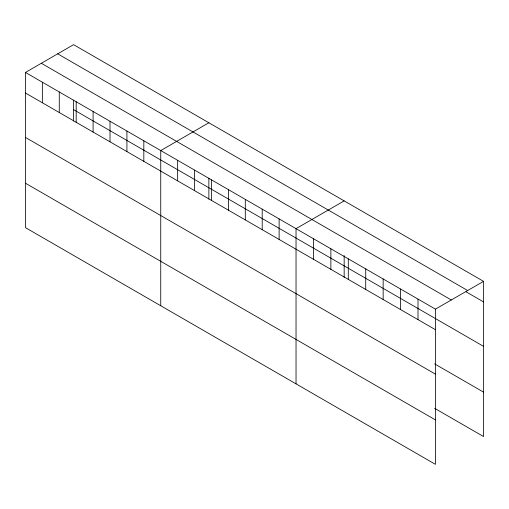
<?xml version="1.0" encoding="UTF-8"?>
<svg xmlns="http://www.w3.org/2000/svg" width="509" height="509" viewBox="0 0 509 509"><rect width="100%" height="100%" fill="white"/><g stroke="black" fill="none" stroke-linecap="round" stroke-linejoin="round"><path stroke-width="0.76" d="M25.45 72.45L435.424 309.141L435.424 464.342L25.45 227.644L25.45 72.45L73.576 44.658L483.55 281.356L483.55 436.55L434.629 408.307M208.868 122.771L160.742 150.556L160.742 305.75M344.16 200.883L296.034 228.668L296.034 383.862M435.424 309.141L483.55 281.356M57.695 53.833L467.669 290.524M466.123 291.848L483.55 301.907M41.331 63.275L451.305 299.973M73.576 109.645L483.55 346.343M25.45 93.001L435.424 329.692M434.629 363.878L483.55 392.121M25.45 137.43L435.424 374.128M25.45 183.208L435.424 419.906M417.997 299.082L417.997 319.633M400.577 289.023L400.577 309.574M383.15 278.964L383.15 299.515M365.729 268.905L365.729 289.456M348.302 258.846L348.302 279.396M344.16 255.55L344.16 277.31M330.882 248.786L330.882 269.337M313.455 238.727L313.455 259.278M279.123 218.902L279.123 239.453M262.211 209.142L262.211 229.693M245.3 199.375L245.3 219.926M228.388 189.609L228.388 210.16M211.477 179.849L211.477 200.4M208.868 178.233L208.868 199.197M194.565 170.082L194.565 190.633M177.654 160.322L177.654 180.873M143.831 140.796L143.831 161.347M126.919 131.029L126.919 151.58M110.008 121.263L110.008 141.814M93.096 111.503L93.096 132.054M76.185 101.736L76.185 122.287M73.576 100.127L73.576 121.091M59.273 91.976L59.273 112.527M42.362 82.21L42.362 102.761"/></g></svg>
